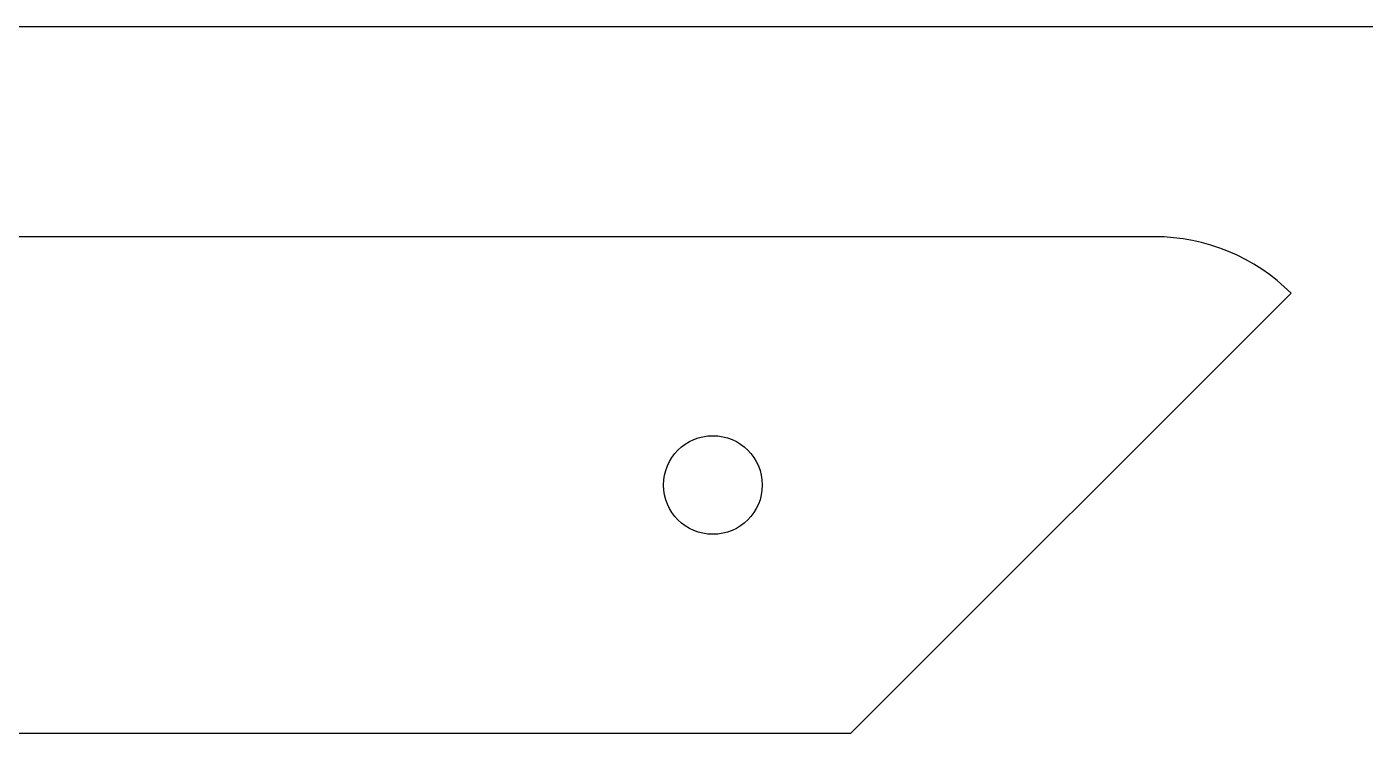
# Model space of a CAD drawing. Header units: millimetres. Extents: x -74 to 285, y -219 to 416.
# Drawn here: x 137.66 to 186.15, y -199.05 to -173.44 of the extents above; entities that cross this region are included whole.
import ezdxf

# ---------------------------------------------------------------- set-up
doc = ezdxf.new("R2010")
doc.units = ezdxf.units.MM
doc.header["$LTSCALE"] = 19.36
doc.layers.get('0').update_dxf_attribs({"linetype": 'CONTINUOUS'})

msp = doc.modelspace()

# ---------------------------------------------------------------- linework, layer by layer
at = {"color": 7, "linetype": 'CONTINUOUS'}
for p, q in [((254.625, -173.437), (-73.375, -173.437)), ((178.52, -181.05), (-5.48, -181.05)), ((183.469, -183.1), (167.52, -199.05)), ((5.52, -199.05), (167.52, -199.05))]:
    msp.add_line(p, q, dxfattribs=at)
msp.add_circle((162.52, -190.05), 1.788, dxfattribs=at)
msp.add_arc((178.52, -188.05), 7, 45, 90, dxfattribs=at)

doc.saveas('drawing.dxf')
